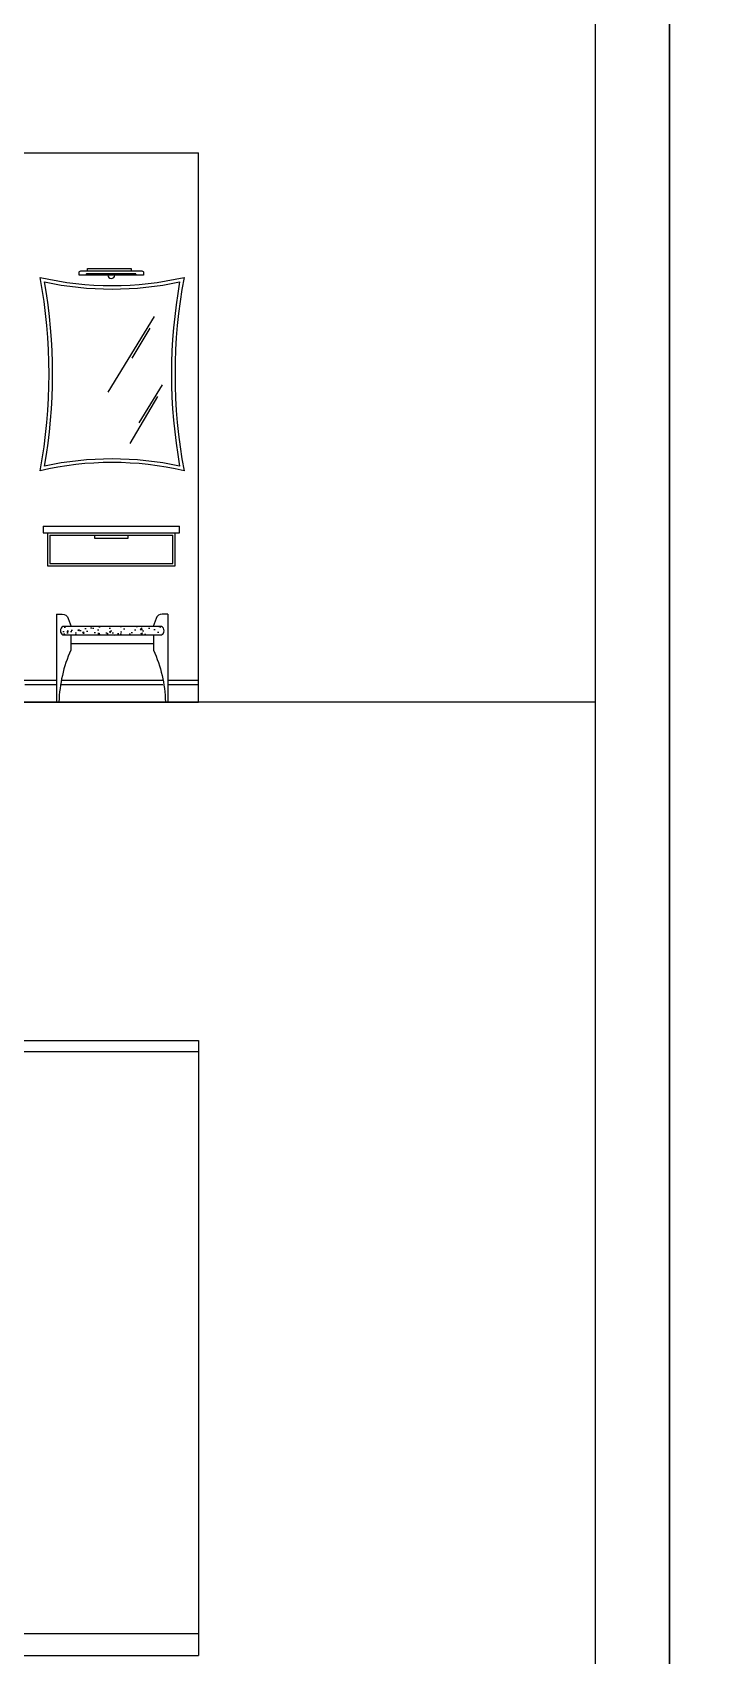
# Model space of a CAD drawing. Header units: inches. Extents: x 3 to 45, y 10.7 to 35.5.
# Drawn here: x 21.09 to 24.16, y 15.97 to 23.36 of the extents above; entities that cross this region are included whole.
import ezdxf

# ---------------------------------------------------------------- set-up
doc = ezdxf.new("R2010")
doc.units = ezdxf.units.IN
doc.header["$MEASUREMENT"] = 0
for name, color, linetype in [('02', 2, 'Continuous'), ('1', 1, 'Continuous'), ('4', 4, 'Continuous'), ('kadrbm', 4, 'Continuous')]:
    doc.layers.add(name, color=color, linetype=linetype)

# ---------------------------------------------------------------- blocks, each defined once
blk = doc.blocks.new('kadrbm')
at = {"layer": 'kadrbm', "color": 4}
blk.add_lwpolyline([(0, 0), (0, 24.7972), (21, 24.7972), (21, 0), (0, 0)], close=True, dxfattribs=at)
blk.add_lwpolyline([(20.6631, 0.3257), (20.6631, 24.4603), (0.3369, 24.4603), (0.3369, 0.3257), (20.6631, 0.3257)], dxfattribs=at)

msp = doc.modelspace()

# ---------------------------------------------------------------- hatches: boundary and pattern name
at = {"layer": '1'}
h = msp.add_hatch(dxfattribs=at)
h.set_pattern_fill('AR-CONC', color=256, scale=0.01, style=0)
h.set_pattern_definition([(50, (40.22123, 43.244086), (0.07172602, -0.00627521), [0.0075, -0.0825]), (355, (40.22123, 43.244086), (-0.01387513, 0.07521921), [0.006, -0.066]), (100.4514, (40.22721, 43.24356), (0.05785094, 0.06894395), [0.00637402, -0.07011421]), (46.1842, (40.22123, 43.26409), (0.1067241, -0.0165519), [0.01125, -0.12375]), (96.6356, (40.23012, 43.26271), (0.09346627, 0.0974118), [0.00956103, -0.1051713]), (351.1842, (40.22123, 43.26409), (0.0934662, 0.09741186), [0.009, -0.099]), (21, (40.23123, 43.259086), (0.0596907, -0.04026189), [0.0075, -0.0825]), (326, (40.23123, 43.259086), (0.02433153, 0.072515), [0.006, -0.066]), (71.4514, (40.236204, 43.25573), (0.08402226, 0.03225305), [0.00637402, -0.07011421]), (37.5, (40.22123, 43.244086), (0.001215986, 0.033289385), [0, -0.0652, 0, -0.067, 0, -0.06625]), (7.5, (40.22123, 43.244086), (0.026306954, 0.03944117), [0, -0.0382, 0, -0.0637, 0, -0.02525]), (327.5, (40.19893, 43.244086), (0.053382244, -0.002255487), [0, -0.025, 0, -0.078, 0, -0.1035]), (317.5, (40.18893, 43.244086), (0.05831862, 0.0100105), [0, -0.0325, 0, -0.0518, 0, -0.0735])])
h.paths.add_polyline_path([(21.6767, 20.6153, 0.548605), (21.6767, 20.6553), (21.2267, 20.6553, 0.530891), (21.2267, 20.6153)])

# ---------------------------------------------------------------- linework, layer by layer
at = {"layer": '02'}
for p, q in [((21.6432, 22.0657), (21.432, 21.7213)), ((21.6232, 22.0124), (21.5409, 21.8768)), ((21.6787, 21.7547), (21.5731, 21.5825)), ((21.6587, 21.7013), (21.532, 21.4881)), ((21.0545, 20.391), (21.1983, 20.391)), ((21.2206, 20.391), (21.6829, 20.391)), ((21.7052, 20.391), (21.8445, 20.391)), ((15.4295, 18.7702), (21.8445, 18.7702)), ((21.8445, 18.7702), (21.8445, 15.9702)), ((15.4295, 15.9702), (21.8445, 15.9702))]:
    msp.add_line(p, q, dxfattribs=at)
msp.add_lwpolyline([(21.5603, 22.2547), (21.5603, 22.2572, 0.414214), (21.5571, 22.2604), (21.3368, 22.2604, 0.414214), (21.3336, 22.2572), (21.3336, 22.2547)], format="xyb", dxfattribs=at)
msp.add_lwpolyline([(21.1436, 21.3849, 0.088403), (21.1436, 22.2232, 0.105328), (21.7587, 22.2232, 0.088403), (21.7587, 21.3849, 0.105328)], format="xyb", close=True, dxfattribs=at)
at = {"layer": '1'}
for p, q in [((15.7545, 22.811), (21.8445, 22.811)), ((21.8445, 20.311), (21.8445, 22.811)), ((21.1377, 21.111), (21.7577, 21.111)), ((21.1377, 21.111), (21.1377, 21.081)), ((21.1377, 21.081), (21.7577, 21.081)), ((21.1577, 21.081), (21.1577, 20.931)), ((21.1677, 21.071), (21.7277, 21.071)), ((21.1677, 21.071), (21.1677, 20.941)), ((21.7277, 20.941), (21.7277, 21.071)), ((21.7377, 20.931), (21.7377, 21.081)), ((21.7577, 21.081), (21.7577, 21.111)), ((21.1577, 20.931), (21.7377, 20.931)), ((21.1677, 20.941), (21.7277, 20.941)), ((21.1983, 20.711), (21.1983, 20.311)), ((21.7052, 20.711), (21.7052, 20.311)), ((21.6767, 20.6553), (21.2267, 20.6553)), ((21.6767, 20.6153), (21.2267, 20.6153)), ((21.6402, 20.5753), (21.2633, 20.5753)), ((20.4545, 20.411), (21.1983, 20.411)), ((21.2206, 20.411), (21.6829, 20.411)), ((21.7052, 20.411), (21.8445, 20.411)), ((15.7545, 20.311), (21.8445, 20.311)), ((15.4295, 18.7202), (21.8445, 18.7202)), ((19.7661, 16.0702), (21.8445, 16.0702))]:
    msp.add_line(p, q, dxfattribs=at)
for points in [[(21.1236, 21.364, 0.09351), (21.1236, 22.244, 0.113643), (21.7788, 22.244, 0.09351), (21.7788, 21.364, 0.113643)], [(21.5945, 22.2547), (21.3009, 22.2547), (21.3009, 22.2655, -0.414214), (21.3089, 22.2735), (21.5865, 22.2735, -0.414214), (21.5945, 22.2655)]]:
    msp.add_lwpolyline(points, format="xyb", close=True, dxfattribs=at)
for points in [[(21.3395, 22.2735), (21.3395, 22.2842), (21.5387, 22.2842), (21.5387, 22.2735)], [(21.5227, 21.071), (21.5227, 21.056), (21.3727, 21.056), (21.3727, 21.071)]]:
    msp.add_lwpolyline(points, dxfattribs=at)
for points in [[(21.1983, 20.711), (21.224, 20.711, -0.315035), (21.2522, 20.6913), (21.2653, 20.6553)], [(21.7052, 20.711), (21.6794, 20.711, 0.315035), (21.6512, 20.6913), (21.6381, 20.6553)], [(21.2633, 20.6153), (21.2633, 20.5477, 0.096973), (21.2096, 20.311)], [(21.6402, 20.6153), (21.6402, 20.5477, -0.096973), (21.6939, 20.311)]]:
    msp.add_lwpolyline(points, format="xyb", dxfattribs=at)
for centre, radius, start, end in [((21.4477, 22.2547), 0.0155, 180, 0), ((21.2402, 20.6353), 0.0241, 124.07318, 235.92682), ((21.664, 20.6353), 0.0237, 302.50122, 57.49878)]:
    msp.add_arc(centre, radius, start, end, dxfattribs=at)
at = {"layer": '4'}
msp.add_line((23.6511, 20.311), (3.3249, 20.311), dxfattribs=at)

# ---------------------------------------------------------------- block references
at = {"layer": 'kadrbm'}
for p in [(2.988, 10.7349), (23.988, 10.7349)]:
    msp.add_blockref('kadrbm', p, dxfattribs=at)

doc.saveas('drawing.dxf')
